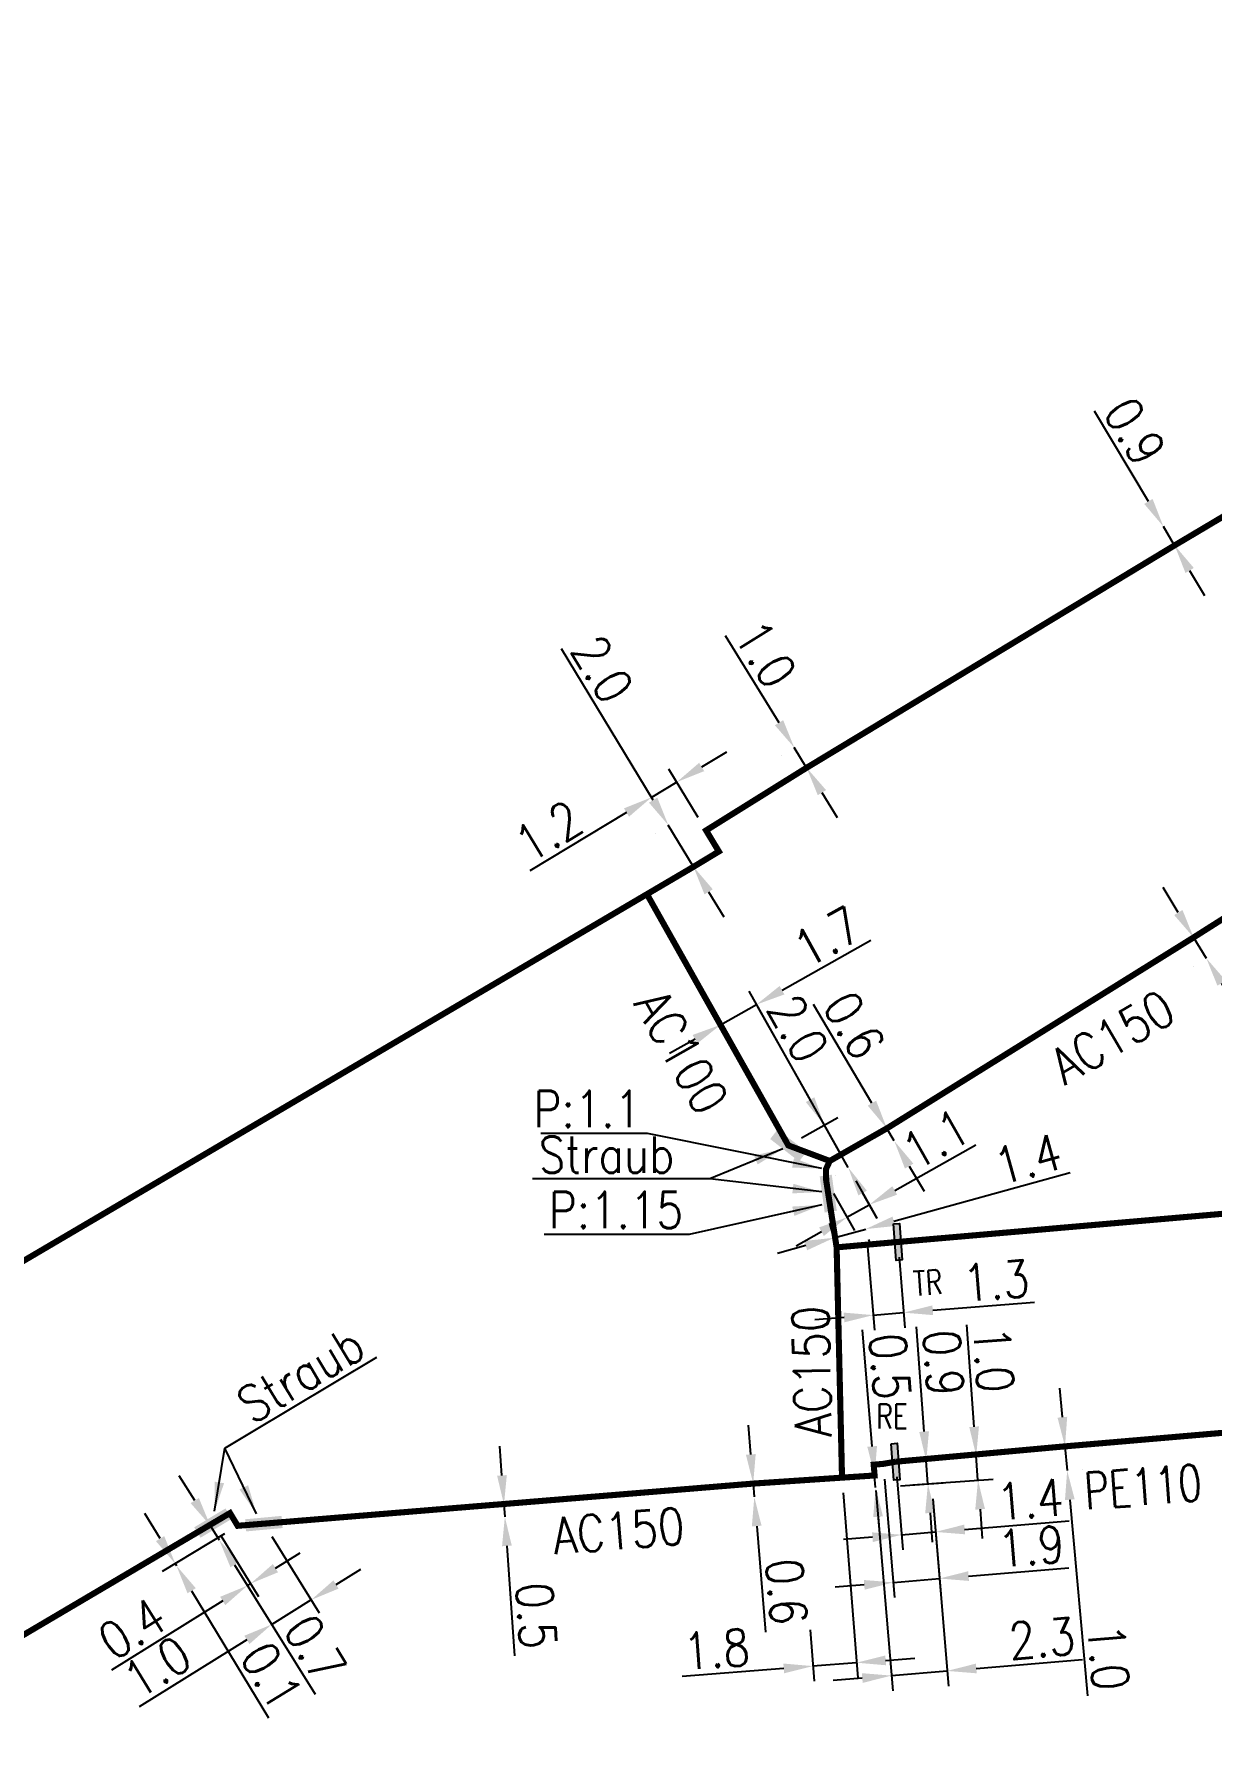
# Model space of a CAD drawing. Header units: millimetres. Extents: x 160996 to 162003, y 120996 to 122000.
# Drawn here: x 161918.2 to 161966.6, y 121682.8 to 121753.2 of the extents above; entities that cross this region are included whole.
import ezdxf
from ezdxf.enums import TextEntityAlignment as Align

# ---------------------------------------------------------------- set-up
doc = ezdxf.new("R2010")
doc.units = ezdxf.units.MM
doc.header["$PDMODE"] = 34
doc.linetypes.add('L_100_AP', pattern=[14, 10, -1.5, 1, -1.5])
doc.linetypes.add('L_100_PE', pattern=[14, 10, -1.5, 1, -1.5])
doc.layers.get('0').update_dxf_attribs({"linetype": 'CONTINUOUS'})
doc.layers.get('Defpoints').update_dxf_attribs({"linetype": 'CONTINUOUS'})
doc.layers.add('L_140', color=3, linetype='CONTINUOUS')
doc.layers.add('L_340', color=7, linetype='CONTINUOUS')
doc.styles.get("Standard").update_dxf_attribs({"font": 'romans.shx', "width": 0.85})
doc.dimstyles.get("Standard").update_dxf_attribs({"dimtxt": 1.5, "dimasz": 1.2, "dimexe": 0.625, "dimexo": 0.625, "dimgap": 0.25, "dimtad": 1, "dimdec": 1, "dimzin": 0, "dimdsep": 46, "dimtxsty": 'Standard', "dimcen": -0.5, "dimadec": 0, "dimazin": 0, "dimtfac": 1, "dimtdec": 1, "dimtmove": 0, "dimatfit": 3, "dimfxl": 0, "dimtolj": 1, "dimtzin": 0, "dimarcsym": 0})

# ---------------------------------------------------------------- blocks, each defined once
blk = doc.blocks.new('L_340_19')
at = {"linetype": 'Continuous'}
blk.add_hatch(color=0, dxfattribs=at).paths.add_polyline_path([(0.125, 0.75), (-0.125, 0.75), (-0.125, -0.75), (0.125, -0.75)])
at = {"color": 0, "linetype": 'Continuous'}
blk.add_lwpolyline([(-0.125, 0.75), (0.125, 0.75), (0.125, -0.75), (-0.125, -0.75)], close=True, dxfattribs=at)
at = {"color": 0, "linetype": 'Continuous', "width": 0.75}
for tag, height, flags, p in [('TR', 1, 8, (0, 1.981)), ('DEF_LEG', 1.2, 3, (0, -5)), ('DEF_COUP', 1.2, 3, (0, -7.5)), ('DEF_TYPE', 1.2, 3, (0, -10))]:
    blk.add_attdef(tag, text='', height=height, dxfattribs=dict(at, flags=flags)).set_placement(p, align=Align.MIDDLE)
blk = doc.blocks.new('L_340_02')
at = {"color": 0, "linetype": 'Continuous'}
blk.add_solid([(-0.75, 0.25), (0.75, 0.25), (-0.75, -0.25), (0.75, -0.25)], dxfattribs=at)
at = {"color": 0, "linetype": 'Continuous', "width": 0.75, "flags": 3}
for tag, p in [('DEF_LEG', (0, -4.75)), ('DEF_COUP', (0, -7.25)), ('DEF_TYPE', (0, -9.75))]:
    blk.add_attdef(tag, text='', height=1.2, dxfattribs=at).set_placement(p, align=Align.MIDDLE)
blk = doc.blocks.new('*D835')
at = {"layer": 'Defpoints', "color": 0, "linetype": 'Continuous', "transparency": 16777216}
for p in [(161927.663, 121692.083), (161927.986, 121687.945), (161927.986, 121687.945)]:
    blk.add_point(p, dxfattribs=at)
at = {"layer": 'L_340', "color": 0, "linetype": 'Continuous', "lineweight": -2, "transparency": 16777216}
for p, q in [((161927.993, 121691.552), (161929.938, 121688.422)), ((161930.627, 121689.587), (161931.647, 121690.22)), ((161929.608, 121688.953), (161927.986, 121687.945)), ((161926.967, 121687.312), (161922.539, 121684.56))]:
    blk.add_line(p, q, dxfattribs=at)
at = {"layer": 'L_340', "color": 0, "linetype": 'Continuous', "transparency": 16777216}
for points in [[(161930.522, 121689.756), (161930.733, 121689.417), (161929.608, 121688.953)], [(161926.861, 121687.482), (161927.073, 121687.142), (161927.986, 121687.945)]]:
    blk.add_solid(points, dxfattribs=at)
at = {"layer": 'L_340', "color": 0, "linetype": 'Continuous', "transparency": 16777216, "insert": (161923.281, 121686.198), "char_height": 1.5, "attachment_point": 5, "rotation": 31.86105}
blk.add_mtext('\\A1;1.0', dxfattribs=at)
blk = doc.blocks.new('*D836')
at = {"layer": 'Defpoints', "color": 0, "linetype": 'Continuous', "transparency": 16777216}
for p in [(161926.273, 121692.517), (161925.828, 121691.417), (161925.828, 121691.417)]:
    blk.add_point(p, dxfattribs=at)
at = {"layer": 'L_140', "color": 0, "linetype": 'Continuous', "lineweight": -2, "transparency": 16777216}
for p, q in [((161924.826, 121693.03), (161924.192, 121694.049)), ((161925.742, 121692.187), (161924.928, 121691.681)), ((161925.459, 121692.011), (161925.828, 121691.417)), ((161925.297, 121691.088), (161925.297, 121691.088)), ((161926.462, 121690.398), (161929.765, 121685.082))]:
    blk.add_line(p, q, dxfattribs=at)
at = {"layer": 'L_140', "color": 0, "linetype": 'Continuous', "transparency": 16777216}
for points in [[(161924.996, 121693.136), (161924.656, 121692.925), (161925.459, 121692.011)], [(161926.631, 121690.504), (161926.292, 121690.293), (161925.828, 121691.417)]]:
    blk.add_solid(points, dxfattribs=at)
at = {"layer": 'L_140', "color": 0, "linetype": 'Continuous', "transparency": 16777216, "insert": (161929.778, 121686.957), "char_height": 1.5, "attachment_point": 5, "rotation": 301.86105}
blk.add_mtext('\\A1;0.7', dxfattribs=at)
blk = doc.blocks.new('*D837')
at = {"layer": 'Defpoints', "color": 0, "linetype": 'Continuous', "transparency": 16777216}
for p in [(161935.457, 121692.721), (161937.561, 121692.368), (161937.561, 121692.368)]:
    blk.add_point(p, dxfattribs=at)
at = {"layer": 'L_140', "color": 0, "linetype": 'Continuous', "lineweight": -2, "transparency": 16777216}
for p, q in [((161937.442, 121694.064), (161937.358, 121695.261)), ((161936.08, 121692.765), (161938.15, 121692.911)), ((161937.526, 121692.867), (161937.561, 121692.368)), ((161937.646, 121691.171), (161937.964, 121686.655))]:
    blk.add_line(p, q, dxfattribs=at)
at = {"layer": 'L_140', "color": 0, "linetype": 'Continuous', "transparency": 16777216}
for points in [[(161937.642, 121694.078), (161937.243, 121694.05), (161937.526, 121692.867)], [(161937.845, 121691.185), (161937.446, 121691.157), (161937.561, 121692.368)]]:
    blk.add_solid(points, dxfattribs=at)
at = {"layer": 'L_140', "color": 0, "linetype": 'Continuous', "transparency": 16777216, "insert": (161938.85, 121688.307), "char_height": 1.5, "attachment_point": 5, "rotation": 274.02713}
blk.add_mtext('\\A1;0.5', dxfattribs=at)
blk = doc.blocks.new('*D838')
at = {"layer": 'Defpoints', "color": 0, "linetype": 'Continuous', "transparency": 16777216}
for p in [(161947.761, 121693.728), (161947.806, 121693.18), (161947.806, 121693.18)]:
    blk.add_point(p, dxfattribs=at)
at = {"layer": 'L_140', "color": 0, "linetype": 'Continuous', "lineweight": -2, "transparency": 16777216}
for p, q in [((161947.663, 121694.924), (161947.565, 121696.12)), ((161947.761, 121693.728), (161947.806, 121693.18)), ((161947.905, 121691.984), (161948.262, 121687.627))]:
    blk.add_line(p, q, dxfattribs=at)
at = {"layer": 'L_140', "color": 0, "linetype": 'Continuous', "transparency": 16777216}
for points in [[(161947.863, 121694.94), (161947.464, 121694.908), (161947.761, 121693.728)], [(161948.104, 121692), (161947.705, 121691.967), (161947.806, 121693.18)]]:
    blk.add_solid(points, dxfattribs=at)
at = {"layer": 'L_140', "color": 0, "linetype": 'Continuous', "transparency": 16777216, "insert": (161949.129, 121689.289), "char_height": 1.5, "attachment_point": 5, "rotation": 274.6951}
blk.add_mtext('\\A1;0.6', dxfattribs=at)
blk = doc.blocks.new('*D850')
at = {"layer": 'Defpoints', "color": 0, "linetype": 'Continuous', "transparency": 16777216}
for p in [(161944.274, 121720.758), (161944.274, 121720.758), (161945.309, 121719.047)]:
    blk.add_point(p, dxfattribs=at)
at = {"layer": 'L_140', "color": 0, "linetype": 'Continuous', "lineweight": -2, "transparency": 16777216}
for p, q in [((161943.652, 121721.785), (161939.893, 121727.997)), ((161943.739, 121720.434), (161943.739, 121720.434)), ((161945.309, 121719.047), (161944.274, 121720.758)), ((161944.774, 121718.723), (161944.774, 121718.723)), ((161945.93, 121718.02), (161946.551, 121716.993))]:
    blk.add_line(p, q, dxfattribs=at)
at = {"layer": 'L_140', "color": 0, "linetype": 'Continuous', "transparency": 16777216}
for points in [[(161943.823, 121721.888), (161943.481, 121721.681), (161944.274, 121720.758)], [(161946.101, 121718.124), (161945.759, 121717.917), (161945.309, 121719.047)]]:
    blk.add_solid(points, dxfattribs=at)
at = {"layer": 'L_140', "color": 0, "linetype": 'Continuous', "transparency": 16777216, "insert": (161941.569, 121727.159), "char_height": 1.5, "attachment_point": 5, "rotation": 301.17823}
blk.add_mtext('\\A1;2.0', dxfattribs=at)
blk = doc.blocks.new('*D851')
at = {"layer": 'Defpoints', "color": 0, "linetype": 'Continuous', "transparency": 16777216}
for p in [(161943.584, 121721.898), (161943.584, 121721.898), (161945.821, 121720.538)]:
    blk.add_point(p, dxfattribs=at)
at = {"layer": 'L_140', "color": 0, "linetype": 'Continuous', "lineweight": -2, "transparency": 16777216}
for p, q in [((161945.645, 121723.145), (161946.672, 121723.766)), ((161945.497, 121721.072), (161944.295, 121723.059)), ((161944.619, 121722.524), (161943.584, 121721.898)), ((161942.557, 121721.276), (161938.593, 121718.878))]:
    blk.add_line(p, q, dxfattribs=at)
at = {"layer": 'L_140', "color": 0, "linetype": 'Continuous', "transparency": 16777216}
for points in [[(161945.542, 121723.316), (161945.749, 121722.974), (161944.619, 121722.524)], [(161942.454, 121721.448), (161942.661, 121721.105), (161943.584, 121721.898)]]:
    blk.add_solid(points, dxfattribs=at)
at = {"layer": 'L_140', "color": 0, "linetype": 'Continuous', "transparency": 16777216, "insert": (161939.354, 121720.507), "char_height": 1.5, "attachment_point": 5, "rotation": 31.17851}
blk.add_mtext('\\A1;1.2', dxfattribs=at)
blk = doc.blocks.new('*D852')
at = {"layer": 'Defpoints', "color": 0, "linetype": 'Continuous', "transparency": 16777216}
for p in [(161949.449, 121723.939), (161949.449, 121723.939), (161949.956, 121723.114)]:
    blk.add_point(p, dxfattribs=at)
at = {"layer": 'L_140', "color": 0, "linetype": 'Continuous', "lineweight": -2, "transparency": 16777216}
for p, q in [((161948.821, 121724.962), (161946.629, 121728.532)), ((161949.956, 121723.114), (161949.449, 121723.939)), ((161948.917, 121723.612), (161948.917, 121723.612)), ((161949.423, 121722.787), (161949.423, 121722.787)), ((161950.584, 121722.092), (161951.212, 121721.069))]:
    blk.add_line(p, q, dxfattribs=at)
at = {"layer": 'L_140', "color": 0, "linetype": 'Continuous', "transparency": 16777216}
for points in [[(161948.992, 121725.067), (161948.651, 121724.857), (161949.449, 121723.939)], [(161950.754, 121722.196), (161950.413, 121721.987), (161949.956, 121723.114)]]:
    blk.add_solid(points, dxfattribs=at)
at = {"layer": 'L_140', "color": 0, "linetype": 'Continuous', "transparency": 16777216, "insert": (161948.263, 121727.781), "char_height": 1.5, "attachment_point": 5, "rotation": 301.55325}
blk.add_mtext('\\A1;1.0', dxfattribs=at)
blk = doc.blocks.new('*D853')
at = {"layer": 'Defpoints', "color": 0, "linetype": 'Continuous', "transparency": 16777216}
for p in [(161964.608, 121733.015), (161964.608, 121733.015), (161965.07, 121732.243)]:
    blk.add_point(p, dxfattribs=at)
at = {"layer": 'L_140', "color": 0, "linetype": 'Continuous', "lineweight": -2, "transparency": 16777216}
for p, q in [((161963.992, 121734.045), (161961.78, 121737.745)), ((161965.07, 121732.243), (161964.608, 121733.015)), ((161965.685, 121731.213), (161966.301, 121730.183))]:
    blk.add_line(p, q, dxfattribs=at)
at = {"layer": 'L_140', "color": 0, "linetype": 'Continuous', "transparency": 16777216}
for points in [[(161964.164, 121734.148), (161963.82, 121733.943), (161964.608, 121733.015)], [(161965.857, 121731.315), (161965.514, 121731.11), (161965.07, 121732.243)]]:
    blk.add_solid(points, dxfattribs=at)
at = {"layer": 'L_140', "color": 0, "linetype": 'Continuous', "transparency": 16777216, "insert": (161963.436, 121736.923), "char_height": 1.5, "attachment_point": 5, "rotation": 300.87272}
blk.add_mtext('\\A1;0.9', dxfattribs=at)
blk = doc.blocks.new('*D856')
at = {"layer": 'Defpoints', "color": 0, "linetype": 'Continuous', "transparency": 16777216}
for p in [(161965.847, 121716.147), (161966.37, 121715.294), (161966.37, 121715.294)]:
    blk.add_point(p, dxfattribs=at)
at = {"layer": 'L_140', "color": 0, "linetype": 'Continuous', "lineweight": -2, "transparency": 16777216}
for p, q in [((161965.22, 121717.17), (161964.593, 121718.193)), ((161965.847, 121716.147), (161966.37, 121715.294)), ((161965.314, 121715.821), (161965.314, 121715.821)), ((161965.837, 121714.968), (161965.837, 121714.968)), ((161966.997, 121714.271), (161969.186, 121710.699))]:
    blk.add_line(p, q, dxfattribs=at)
at = {"layer": 'L_140', "color": 0, "linetype": 'Continuous', "transparency": 16777216}
for points in [[(161965.391, 121717.275), (161965.05, 121717.066), (161965.847, 121716.147)], [(161967.167, 121714.376), (161966.826, 121714.167), (161966.37, 121715.294)]]:
    blk.add_solid(points, dxfattribs=at)
at = {"layer": 'L_140', "color": 0, "linetype": 'Continuous', "transparency": 16777216, "insert": (161969.257, 121712.496), "char_height": 1.5, "attachment_point": 5, "rotation": 301.49971}
blk.add_mtext('\\A1;1.0', dxfattribs=at)
blk = doc.blocks.new('*D860')
at = {"layer": 'Defpoints', "color": 0, "linetype": 'Continuous', "transparency": 16777216}
for p in [(161926.589, 121691.995), (161924.076, 121690.357), (161924.076, 121690.357)]:
    blk.add_point(p, dxfattribs=at)
at = {"layer": 'L_140', "color": 0, "linetype": 'Continuous', "lineweight": -2, "transparency": 16777216}
for p, q in [((161923.403, 121691.469), (161922.781, 121692.495)), ((161926.054, 121691.671), (161923.49, 121690.118)), ((161924.024, 121690.442), (161924.076, 121690.357)), ((161924.698, 121689.33), (161927.854, 121684.118))]:
    blk.add_line(p, q, dxfattribs=at)
at = {"layer": 'L_140', "color": 0, "linetype": 'Continuous', "transparency": 16777216}
for points in [[(161923.574, 121691.572), (161923.232, 121691.365), (161924.024, 121690.442)], [(161924.869, 121689.434), (161924.527, 121689.226), (161924.076, 121690.357)]]:
    blk.add_solid(points, dxfattribs=at)
at = {"layer": 'L_140', "color": 0, "linetype": 'Continuous', "transparency": 16777216, "insert": (161927.982, 121685.837), "char_height": 1.5, "attachment_point": 5, "rotation": 301.19584}
blk.add_mtext('\\A1;0.1', dxfattribs=at)
blk = doc.blocks.new('*D861')
at = {"layer": 'Defpoints', "color": 0, "linetype": 'Continuous', "transparency": 16777216}
for p in [(161952.409, 121704.069), (161953.703, 121703.647), (161952.687, 121700.645)]:
    blk.add_point(p, dxfattribs=at)
at = {"layer": 'L_340', "color": 0, "linetype": 'Continuous', "lineweight": -2, "transparency": 16777216}
for p, q in [((161952.46, 121703.446), (161952.737, 121700.022)), ((161953.754, 121703.024), (161953.988, 121700.123)), ((161955.134, 121700.843), (161959.31, 121701.181)), ((161951.49, 121700.548), (161950.294, 121700.451)), ((161952.687, 121700.645), (161953.938, 121700.746))]:
    blk.add_line(p, q, dxfattribs=at)
at = {"layer": 'L_340', "color": 0, "linetype": 'Continuous', "transparency": 16777216}
for points in [[(161951.474, 121700.747), (161951.507, 121700.349), (161952.687, 121700.645)], [(161955.118, 121701.042), (161955.15, 121700.644), (161953.938, 121700.746)]]:
    blk.add_solid(points, dxfattribs=at)
at = {"layer": 'L_340', "color": 0, "linetype": 'Continuous', "transparency": 16777216, "insert": (161957.739, 121702.057), "char_height": 1.5, "attachment_point": 5, "rotation": 4.62937}
blk.add_mtext('\\A1;1.3', dxfattribs=at)
blk = doc.blocks.new('*D862')
at = {"layer": 'Defpoints', "color": 0, "linetype": 'Continuous', "transparency": 16777216}
for p in [(161952.331, 121704.352), (161952.38, 121704.176), (161951.187, 121703.425)]:
    blk.add_point(p, dxfattribs=at)
at = {"layer": 'L_140', "color": 0, "linetype": 'Continuous', "lineweight": -2, "transparency": 16777216}
for p, q in [((161953.537, 121704.495), (161960.782, 121706.494)), ((161951.02, 121704.027), (161950.912, 121704.419)), ((161951.078, 121703.817), (161952.38, 121704.176)), ((161949.922, 121703.498), (161948.765, 121703.178)), ((161952.497, 121703.75), (161952.546, 121703.573))]:
    blk.add_line(p, q, dxfattribs=at)
at = {"layer": 'L_140', "color": 0, "linetype": 'Continuous', "transparency": 16777216}
for points in [[(161953.483, 121704.688), (161953.59, 121704.302), (161952.38, 121704.176)], [(161949.868, 121703.69), (161949.975, 121703.305), (161951.078, 121703.817)]]:
    blk.add_solid(points, dxfattribs=at)
at = {"layer": 'L_140', "color": 0, "linetype": 'Continuous', "transparency": 16777216, "insert": (161959.046, 121707.053), "char_height": 1.5, "attachment_point": 5, "rotation": 15.4247}
blk.add_mtext('\\A1;1.4', dxfattribs=at)
blk = doc.blocks.new('*D863')
at = {"layer": 'Defpoints', "color": 0, "linetype": 'Continuous', "transparency": 16777216}
for p in [(161925.576, 121692.107), (161926.993, 121689.543), (161926.993, 121689.543)]:
    blk.add_point(p, dxfattribs=at)
at = {"layer": 'L_340', "color": 0, "linetype": 'Continuous', "lineweight": -2, "transparency": 16777216}
for p, q in [((161925.906, 121691.576), (161927.45, 121689.091)), ((161928.139, 121690.256), (161929.159, 121690.889)), ((161927.12, 121689.622), (161926.993, 121689.543)), ((161925.974, 121688.91), (161921.413, 121686.075))]:
    blk.add_line(p, q, dxfattribs=at)
at = {"layer": 'L_340', "color": 0, "linetype": 'Continuous', "transparency": 16777216}
for points in [[(161928.034, 121690.425), (161928.245, 121690.086), (161927.12, 121689.622)], [(161925.868, 121689.08), (161926.079, 121688.74), (161926.993, 121689.543)]]:
    blk.add_solid(points, dxfattribs=at)
at = {"layer": 'L_340', "color": 0, "linetype": 'Continuous', "transparency": 16777216, "insert": (161922.258, 121687.777), "char_height": 1.5, "attachment_point": 5, "rotation": 31.86105}
blk.add_mtext('\\A1;0.4', dxfattribs=at)
blk = doc.blocks.new('*D646')
at = {"layer": 'Defpoints', "color": 0, "linetype": 'Continuous', "transparency": 16777216}
for p in [(161951.409, 121693.972), (161950.046, 121688.351), (161950.212, 121686.235)]:
    blk.add_point(p, dxfattribs=at)
at = {"layer": 'L_140', "color": 0, "linetype": 'Continuous', "lineweight": -2, "transparency": 16777216}
for p, q in [((161951.458, 121693.349), (161952.054, 121685.753)), ((161950.094, 121687.728), (161950.26, 121685.612)), ((161952.005, 121686.376), (161950.212, 121686.235)), ((161953.201, 121686.47), (161954.398, 121686.564)), ((161949.015, 121686.141), (161944.839, 121685.814))]:
    blk.add_line(p, q, dxfattribs=at)
at = {"layer": 'L_140', "color": 0, "linetype": 'Continuous', "transparency": 16777216}
for points in [[(161949, 121686.341), (161949.031, 121685.942), (161950.212, 121686.235)], [(161953.186, 121686.669), (161953.217, 121686.27), (161952.005, 121686.376)]]:
    blk.add_solid(points, dxfattribs=at)
at = {"layer": 'L_140', "color": 0, "linetype": 'Continuous', "transparency": 16777216, "insert": (161946.251, 121686.928), "char_height": 1.5, "attachment_point": 5, "rotation": 4.48557}
blk.add_mtext('\\A1;1.8', dxfattribs=at)
blk = doc.blocks.new('*D647')
at = {"layer": 'Defpoints', "color": 0, "linetype": 'Continuous', "transparency": 16777216}
for p in [(161949.204, 121707.61), (161951.666, 121706.701), (161951.666, 121706.701)]:
    blk.add_point(p, dxfattribs=at)
at = {"layer": 'L_340', "color": 0, "linetype": 'Continuous', "lineweight": -2, "transparency": 16777216}
for p, q in [((161950.096, 121709.489), (161947.951, 121713.298)), ((161949.748, 121707.916), (161951.23, 121708.75)), ((161951.666, 121706.701), (161950.685, 121708.444)), ((161951.122, 121706.394), (161951.122, 121706.394)), ((161952.255, 121705.655), (161952.844, 121704.61))]:
    blk.add_line(p, q, dxfattribs=at)
at = {"layer": 'L_340', "color": 0, "linetype": 'Continuous', "transparency": 16777216}
for points in [[(161950.271, 121709.587), (161949.922, 121709.391), (161950.685, 121708.444)], [(161952.429, 121705.753), (161952.081, 121705.557), (161951.666, 121706.701)]]:
    blk.add_solid(points, dxfattribs=at)
at = {"layer": 'L_340', "color": 0, "linetype": 'Continuous', "transparency": 16777216, "insert": (161949.601, 121712.407), "char_height": 1.5, "attachment_point": 5, "rotation": 299.38201}
blk.add_mtext('\\A1;2.0', dxfattribs=at)
blk = doc.blocks.new('*D648')
at = {"layer": 'Defpoints', "color": 0, "linetype": 'Continuous', "transparency": 16777216}
for p in [(161950.758, 121706.175), (161951.666, 121706.701), (161952.527, 121705.173)]:
    blk.add_point(p, dxfattribs=at)
at = {"layer": 'L_140', "color": 0, "linetype": 'Continuous', "lineweight": -2, "transparency": 16777216}
for p, q in [((161953.572, 121705.761), (161956.905, 121707.638)), ((161951.973, 121706.156), (161952.833, 121704.628)), ((161951.064, 121705.63), (161951.918, 121704.113)), ((161951.612, 121704.658), (161952.527, 121705.173)), ((161950.566, 121704.069), (161949.521, 121703.48))]:
    blk.add_line(p, q, dxfattribs=at)
at = {"layer": 'L_140', "color": 0, "linetype": 'Continuous', "transparency": 16777216}
for points in [[(161953.474, 121705.936), (161953.671, 121705.587), (161952.527, 121705.173)], [(161950.468, 121704.243), (161950.664, 121703.894), (161951.612, 121704.658)]]:
    blk.add_solid(points, dxfattribs=at)
at = {"layer": 'L_140', "color": 0, "linetype": 'Continuous', "transparency": 16777216, "insert": (161955.271, 121707.866), "char_height": 1.5, "attachment_point": 5, "rotation": 29.38201}
blk.add_mtext('\\A1;1.1', dxfattribs=at)
blk = doc.blocks.new('*D649')
at = {"layer": 'Defpoints', "color": 0, "linetype": 'Continuous', "transparency": 16777216}
for p in [(161953.25, 121708.31), (161953.555, 121707.794), (161953.555, 121707.794)]:
    blk.add_point(p, dxfattribs=at)
at = {"layer": 'L_140', "color": 0, "linetype": 'Continuous', "lineweight": -2, "transparency": 16777216}
for p, q in [((161952.638, 121709.343), (161950.24, 121713.394)), ((161953.555, 121707.794), (161953.25, 121708.31)), ((161954.167, 121706.761), (161954.778, 121705.729))]:
    blk.add_line(p, q, dxfattribs=at)
at = {"layer": 'L_140', "color": 0, "linetype": 'Continuous', "transparency": 16777216}
for points in [[(161952.81, 121709.445), (161952.466, 121709.241), (161953.25, 121708.31)], [(161954.339, 121706.863), (161953.994, 121706.659), (161953.555, 121707.794)]]:
    blk.add_solid(points, dxfattribs=at)
at = {"layer": 'L_140', "color": 0, "linetype": 'Continuous', "transparency": 16777216, "insert": (161951.908, 121712.539), "char_height": 1.5, "attachment_point": 5, "rotation": 300.62251}
blk.add_mtext('\\A1;0.6', dxfattribs=at)
blk = doc.blocks.new('*D650')
at = {"layer": 'Defpoints', "color": 0, "linetype": 'Continuous', "transparency": 16777216}
for p in [(161947.898, 121713.393), (161949.204, 121707.61), (161951.666, 121706.701)]:
    blk.add_point(p, dxfattribs=at)
at = {"layer": 'L_340', "color": 0, "linetype": 'Continuous', "lineweight": -2, "transparency": 16777216}
for p, q in [((161948.944, 121713.982), (161952.594, 121716.037)), ((161951.36, 121707.246), (161947.591, 121713.938)), ((161948.897, 121708.154), (161946.11, 121713.104)), ((161946.417, 121712.559), (161947.898, 121713.393)), ((161945.371, 121711.97), (161944.325, 121711.382))]:
    blk.add_line(p, q, dxfattribs=at)
at = {"layer": 'L_340', "color": 0, "linetype": 'Continuous', "transparency": 16777216}
for points in [[(161948.846, 121714.156), (161949.042, 121713.808), (161947.898, 121713.393)], [(161945.273, 121712.145), (161945.469, 121711.796), (161946.417, 121712.559)]]:
    blk.add_solid(points, dxfattribs=at)
at = {"layer": 'L_340', "color": 0, "linetype": 'Continuous', "transparency": 16777216, "insert": (161950.801, 121716.175), "char_height": 1.5, "attachment_point": 5, "rotation": 29.38201}
blk.add_mtext('\\A1;1.7', dxfattribs=at)
blk = doc.blocks.new('*D1802')
at = {"layer": 'Defpoints', "color": 0, "linetype": 'Continuous', "transparency": 16777216}
for p in [(161953.603, 121694.625), (161955.083, 121693.73), (161955.249, 121691.744)]:
    blk.add_point(p, dxfattribs=at)
at = {"layer": 'L_340', "color": 0, "linetype": 'Continuous', "lineweight": -2, "transparency": 16777216}
for p, q in [((161953.655, 121694.002), (161953.907, 121691.005)), ((161955.135, 121693.107), (161955.302, 121691.122)), ((161956.445, 121691.845), (161960.737, 121692.205)), ((161952.659, 121691.527), (161951.463, 121691.427)), ((161953.854, 121691.627), (161955.249, 121691.744))]:
    blk.add_line(p, q, dxfattribs=at)
at = {"layer": 'L_340', "color": 0, "linetype": 'Continuous', "transparency": 16777216}
for points in [[(161956.429, 121692.044), (161956.462, 121691.646), (161955.249, 121691.744)], [(161952.642, 121691.726), (161952.675, 121691.328), (161953.854, 121691.627)]]:
    blk.add_solid(points, dxfattribs=at)
at = {"layer": 'L_340', "color": 0, "linetype": 'Continuous', "transparency": 16777216, "insert": (161959.134, 121693.074), "char_height": 1.5, "attachment_point": 5, "rotation": 4.79898}
blk.add_mtext('\\A1;1.4', dxfattribs=at)
blk = doc.blocks.new('*D1803')
at = {"layer": 'Defpoints', "color": 0, "linetype": 'Continuous', "transparency": 16777216}
for p in [(161953.108, 121694.539), (161955.083, 121693.73), (161955.41, 121689.831)]:
    blk.add_point(p, dxfattribs=at)
at = {"layer": 'L_140', "color": 0, "linetype": 'Continuous', "lineweight": -2, "transparency": 16777216}
for p, q in [((161953.16, 121693.916), (161953.569, 121689.049)), ((161955.135, 121693.107), (161955.462, 121689.208)), ((161956.606, 121689.931), (161960.72, 121690.276)), ((161952.321, 121689.571), (161951.125, 121689.471)), ((161953.517, 121689.672), (161955.41, 121689.831))]:
    blk.add_line(p, q, dxfattribs=at)
at = {"layer": 'L_140', "color": 0, "linetype": 'Continuous', "transparency": 16777216}
for points in [[(161956.589, 121690.13), (161956.623, 121689.732), (161955.41, 121689.831)], [(161952.304, 121689.771), (161952.338, 121689.372), (161953.517, 121689.672)]]:
    blk.add_solid(points, dxfattribs=at)
at = {"layer": 'L_140', "color": 0, "linetype": 'Continuous', "transparency": 16777216, "insert": (161959.177, 121691.15), "char_height": 1.5, "attachment_point": 5, "rotation": 4.79898}
blk.add_mtext('\\A1;1.9', dxfattribs=at)
blk = doc.blocks.new('*D1804')
at = {"layer": 'Defpoints', "color": 0, "linetype": 'Continuous', "transparency": 16777216}
for p in [(161952.747, 121694.061), (161955.083, 121693.73), (161955.729, 121686.038)]:
    blk.add_point(p, dxfattribs=at)
at = {"layer": 'L_140', "color": 0, "linetype": 'Continuous', "lineweight": -2, "transparency": 16777216}
for p, q in [((161952.799, 121693.439), (161953.489, 121685.223)), ((161955.135, 121693.107), (161955.781, 121685.415)), ((161956.924, 121686.139), (161961.28, 121686.504)), ((161952.241, 121685.745), (161951.045, 121685.645)), ((161953.437, 121685.846), (161955.729, 121686.038))]:
    blk.add_line(p, q, dxfattribs=at)
at = {"layer": 'L_140', "color": 0, "linetype": 'Continuous', "transparency": 16777216}
for points in [[(161956.908, 121686.338), (161956.941, 121685.939), (161955.729, 121686.038)], [(161952.224, 121685.945), (161952.258, 121685.546), (161953.437, 121685.846)]]:
    blk.add_solid(points, dxfattribs=at)
at = {"layer": 'L_140', "color": 0, "linetype": 'Continuous', "transparency": 16777216, "insert": (161959.617, 121687.368), "char_height": 1.5, "attachment_point": 5, "rotation": 4.79898}
blk.add_mtext('\\A1;2.3', dxfattribs=at)
blk = doc.blocks.new('*D1805')
at = {"layer": 'Defpoints', "color": 0, "linetype": 'Continuous', "transparency": 16777216}
for p in [(161953.603, 121694.625), (161953.686, 121693.628), (161956.993, 121693.869)]:
    blk.add_point(p, dxfattribs=at)
at = {"layer": 'L_340', "color": 0, "linetype": 'Continuous', "lineweight": -2, "transparency": 16777216}
for p, q in [((161956.833, 121696.063), (161956.529, 121700.241)), ((161954.226, 121694.67), (161957.543, 121694.911)), ((161956.993, 121693.869), (161956.92, 121694.866)), ((161954.31, 121693.674), (161957.616, 121693.914)), ((161957.08, 121692.672), (161957.167, 121691.475))]:
    blk.add_line(p, q, dxfattribs=at)
at = {"layer": 'L_340', "color": 0, "linetype": 'Continuous', "transparency": 16777216}
for points in [[(161957.033, 121696.077), (161956.634, 121696.048), (161956.92, 121694.866)], [(161957.279, 121692.686), (161956.88, 121692.657), (161956.993, 121693.869)]]:
    blk.add_solid(points, dxfattribs=at)
at = {"layer": 'L_340', "color": 0, "linetype": 'Continuous', "transparency": 16777216, "insert": (161957.635, 121698.823), "char_height": 1.5, "attachment_point": 5, "rotation": 274.15667}
blk.add_mtext('\\A1;1.0', dxfattribs=at)
blk = doc.blocks.new('*D1806')
at = {"layer": 'Defpoints', "color": 0, "linetype": 'Continuous', "transparency": 16777216}
for p in [(161953.108, 121694.539), (161953.188, 121693.592), (161954.937, 121693.719)]:
    blk.add_point(p, dxfattribs=at)
at = {"layer": 'L_140', "color": 0, "linetype": 'Continuous', "lineweight": -2, "transparency": 16777216}
for p, q in [((161954.781, 121695.864), (161954.468, 121700.163)), ((161953.732, 121694.584), (161955.491, 121694.712)), ((161954.937, 121693.719), (161954.868, 121694.667)), ((161953.811, 121693.638), (161955.56, 121693.765)), ((161955.024, 121692.522), (161955.111, 121691.326))]:
    blk.add_line(p, q, dxfattribs=at)
at = {"layer": 'L_140', "color": 0, "linetype": 'Continuous', "transparency": 16777216}
for points in [[(161954.98, 121695.878), (161954.581, 121695.849), (161954.868, 121694.667)], [(161955.223, 121692.537), (161954.824, 121692.508), (161954.937, 121693.719)]]:
    blk.add_solid(points, dxfattribs=at)
at = {"layer": 'L_140', "color": 0, "linetype": 'Continuous', "transparency": 16777216, "insert": (161955.578, 121698.684), "char_height": 1.5, "attachment_point": 5, "rotation": 274.15667}
blk.add_mtext('\\A1;0.9', dxfattribs=at)
blk = doc.blocks.new('*D1807')
at = {"layer": 'Defpoints', "color": 0, "linetype": 'Continuous', "transparency": 16777216}
for p in [(161952.747, 121694.061), (161952.789, 121693.563), (161952.789, 121693.563)]:
    blk.add_point(p, dxfattribs=at)
at = {"layer": 'L_140', "color": 0, "linetype": 'Continuous', "lineweight": -2, "transparency": 16777216}
for p, q in [((161952.646, 121695.257), (161952.245, 121700.037)), ((161952.789, 121693.563), (161952.747, 121694.061)), ((161952.889, 121692.367), (161952.989, 121691.172))]:
    blk.add_line(p, q, dxfattribs=at)
at = {"layer": 'L_140', "color": 0, "linetype": 'Continuous', "transparency": 16777216}
for points in [[(161952.846, 121695.274), (161952.447, 121695.241), (161952.747, 121694.061)], [(161953.088, 121692.384), (161952.69, 121692.351), (161952.789, 121693.563)]]:
    blk.add_solid(points, dxfattribs=at)
at = {"layer": 'L_140', "color": 0, "linetype": 'Continuous', "transparency": 16777216, "insert": (161953.374, 121698.54), "char_height": 1.5, "attachment_point": 5, "rotation": 274.79898}
blk.add_mtext('\\A1;0.5', dxfattribs=at)
blk = doc.blocks.new('*D1808')
at = {"layer": 'Defpoints', "color": 0, "linetype": 'Continuous', "transparency": 16777216}
for p in [(161960.56, 121695.256), (161960.65, 121694.26), (161960.656, 121694.261)]:
    blk.add_point(p, dxfattribs=at)
at = {"layer": 'L_140', "color": 0, "linetype": 'Continuous', "lineweight": -2, "transparency": 16777216}
for p, q in [((161960.458, 121696.452), (161960.35, 121697.647)), ((161960.566, 121695.257), (161960.656, 121694.261)), ((161961.182, 121695.312), (161961.188, 121695.313)), ((161961.272, 121694.316), (161961.278, 121694.317)), ((161960.763, 121693.066), (161961.488, 121685.022))]:
    blk.add_line(p, q, dxfattribs=at)
at = {"layer": 'L_140', "color": 0, "linetype": 'Continuous', "transparency": 16777216}
for points in [[(161960.657, 121696.47), (161960.259, 121696.434), (161960.566, 121695.257)], [(161960.963, 121693.084), (161960.564, 121693.048), (161960.656, 121694.261)]]:
    blk.add_solid(points, dxfattribs=at)
at = {"layer": 'L_140', "color": 0, "linetype": 'Continuous', "transparency": 16777216, "insert": (161962.35, 121686.6), "char_height": 1.5, "attachment_point": 5, "rotation": 275.14955}
blk.add_mtext('\\A1;1.0', dxfattribs=at)
blk = doc.blocks.new('L_340_20')
at = {"linetype": 'Continuous'}
blk.add_hatch(color=0, dxfattribs=at).paths.add_polyline_path([(0.125, 0.75), (-0.125, 0.75), (-0.125, -0.75), (0.125, -0.75)])
at = {"color": 0, "linetype": 'Continuous'}
blk.add_lwpolyline([(-0.125, 0.75), (0.125, 0.75), (0.125, -0.75), (-0.125, -0.75)], close=True, dxfattribs=at)
at = {"color": 0, "linetype": 'Continuous', "width": 0.75}
for tag, height, flags, p in [('RE', 1, 8, (0, 1.867)), ('DEF_LEG', 1.2, 3, (0, -5)), ('DEF_COUP', 1.2, 3, (0, -7.5)), ('DEF_TYPE', 1.2, 3, (0, -10))]:
    blk.add_attdef(tag, text='', height=height, dxfattribs=dict(at, flags=flags)).set_placement(p, align=Align.MIDDLE)

msp = doc.modelspace()

# ---------------------------------------------------------------- linework, layer by layer
at = {"layer": 'L_140', "linetype": 'L_100_AP', "const_width": 0.25, "flags": 128}
for points in [[(162000, 121753.097), (161992.167, 121748.348), (161983.172, 121742.992), (161965.07, 121732.243), (161949.956, 121723.114), (161945.826, 121720.541), (161946.35, 121719.676), (161945.309, 121719.047), (161910.582, 121698.63), (161899.6, 121692.711), (161879.501, 121680.959), (161858.385, 121668.267), (161848.151, 121661.97), (161837.788, 121656.81), (161834.586, 121654.993), (161825.942, 121652.037), (161817.341, 121649.896), (161811.055, 121648.171), (161806.046, 121647.748)], [(162000, 121736.97), (161994.312, 121733.606), (161980.819, 121725.433), (161974.111, 121721.392), (161965.847, 121716.147), (161953.25, 121708.31), (161950.905, 121706.972), (161949.204, 121707.61), (161943.397, 121717.923)], [(161950.905, 121706.972), (161950.905, 121706.972), (161950.749, 121706.633), (161950.758, 121706.175), (161950.842, 121705.631), (161951.187, 121703.425), (161951.187, 121703.425), (161951.409, 121693.972)], [(161951.187, 121703.425), (161953.703, 121703.647)]]:
    msp.add_lwpolyline(points, dxfattribs=at)
at = {"layer": 'L_140', "linetype": 'L_100_PE', "const_width": 0.25, "flags": 128}
msp.add_lwpolyline([(162000, 121707.554), (161966.901, 121704.791), (161966.901, 121704.791), (161953.703, 121703.647)], dxfattribs=at)
at = {"layer": 'L_140', "linetype": 'L_100_PE', "ltscale": 0.5, "flags": 128}
msp.add_lwpolyline([(161974.836, 121696.25, 0.25, 0.25, 0), (161974.418, 121696.428, 0.25, 0.25, 0), (161971.013, 121696.152, 0.25, 0.25, 0), (161960.56, 121695.256, 0.25, 0.25, 0), (161953.603, 121694.625, 0, 0, 0)], format="xyseb", dxfattribs=at)
at = {"layer": 'L_140', "linetype": 'L_100_AP', "flags": 128}
msp.add_lwpolyline([(161815.804, 121630.892, 0.25, 0.25, 0), (161816.089, 121631.24, 0.25, 0.25, 0), (161815.673, 121631.575, 0.25, 0.25, 0), (161817.2, 121633.491, 0.25, 0.25, 0), (161820.336, 121637.267, 0.25, 0.25, 0), (161824.638, 121639.144, 0.25, 0.25, 0), (161830.176, 121641.47, 0.25, 0.25, 0), (161842.355, 121646.435, 0.25, 0.25, 0), (161850.639, 121650.11, 0.25, 0.25, 0), (161866.534, 121657.889, 0.25, 0.25, 0), (161875.63, 121662.779, 0.25, 0.25, 0), (161879.872, 121665.382, 0.25, 0.25, 0), (161884.654, 121667.83, 0.25, 0.25, 0), (161894.654, 121673.915, 0.25, 0.25, 0), (161899.652, 121676.853, 0.25, 0.25, 0), (161909.423, 121682.579, 0.25, 0.25, 0), (161926.273, 121692.517, 0.25, 0.25, 0), (161926.589, 121691.995, 0.25, 0.25, 0), (161935.457, 121692.721, 0.25, 0.25, 0), (161947.761, 121693.728, 0.25, 0.25, 0), (161947.761, 121693.728, 0.25, 0.25, 0), (161951.409, 121693.972, 0.25, 0.25, 0), (161952.747, 121694.061, 0.25, 0.25, 0), (161952.71, 121694.504, 0.25, 0.25, 0), (161953.108, 121694.539, 0.25, 0.25, 0), (161953.603, 121694.625, 0, 0, 0)], format="xyseb", dxfattribs=at)

# ---------------------------------------------------------------- block references
at = {"layer": 'L_340', "linetype": 'Continuous'}
for p, rotation in [((161949.204, 121707.61), 142.1724376364349), ((161950.842, 121705.631), 97.85551157639217)]:
    msp.add_blockref('L_340_02', p, dxfattribs=dict(at, rotation=rotation))
ref = msp.add_blockref('L_340_19', (161953.703, 121703.647), dxfattribs=dict(at, rotation=4.125197154180364))
ref.add_attrib('TR', 'TR', dxfattribs={"layer": '0', "color": 0, "linetype": 'Continuous', "height": 1, "rotation": 4.1252, "width": 0.75, "flags": 8}).set_placement((161954.929, 121701.974), align=Align.MIDDLE)
at = {"layer": 'L_340', "ltscale": 0.5}
ref = msp.add_blockref('L_340_20', (161953.603, 121694.625), dxfattribs=dict(at, rotation=4.15667398328603))
ref.add_attrib('RE', 'RE', dxfattribs={"layer": '0', "color": 0, "linetype": 'Continuous', "height": 1, "width": 0.75}).set_placement((161953.467, 121696.487), align=Align.MIDDLE)
at = {"layer": 'L_340'}
for p, rotation in [((161925.576, 121692.107), 31.05614162816296), ((161927.663, 121692.083), 5.315406205394495)]:
    msp.add_blockref('L_340_02', p, dxfattribs=dict(at, rotation=rotation))

# ---------------------------------------------------------------- texts
at = {"layer": 'L_140', "linetype": 'Continuous'}
for s, rotation, width, p in [('AC150', 30.10502, 0.85, (161960.552, 121710.061)), ('AC100', 299.83515, 0.85, (161942.817, 121713.422)), ('AC150', 91.34889, 0.85, (161950.983, 121695.643)), ('PE110', 4.39242, 0.75, (161961.424, 121692.667)), ('AC150', 4.57573, 0.85, (161939.602, 121690.825))]:
    msp.add_text(s, height=1.5, rotation=rotation, dxfattribs=dict(at, width=width)).set_placement(p)
at = {"layer": 'L_140', "linetype": 'Continuous', "insert": (161943.163, 121708.354), "char_height": 1.5, "attachment_point": 9}
msp.add_mtext('P:1.1', dxfattribs=at)
at = {"layer": 'L_340', "linetype": 'Continuous', "char_height": 1.5, "attachment_point": 9}
for s, insert in [('\\A1;Straub', (161944.525, 121706.482)), ('P:1.15', (161944.885, 121704.207))]:
    msp.add_mtext(s, dxfattribs=dict(at, insert=insert))
at = {"layer": 'L_340', "linetype": 'Continuous', "insert": (161927.18, 121696.137), "char_height": 1.5, "attachment_point": 7, "rotation": 30.96203}
msp.add_mtext('\\A1;Straub', dxfattribs=at)

# ---------------------------------------------------------------- dimensions: what is measured, and where the dimension line sits
at = {"layer": 'L_140', "linetype": 'Continuous'}
for base, p1, p2, angle, picture, middle in [((161964.608, 121733.015), (161965.07, 121732.243), (161964.608, 121733.015), 300.87272, '*D853', (161962.578, 121736.41)), ((161949.449, 121723.939), (161949.956, 121723.114), (161949.449, 121723.939), 301.55325, '*D852', (161947.411, 121727.258)), ((161944.274, 121720.758), (161945.309, 121719.047), (161944.274, 121720.758), 301.17823, '*D850', (161940.714, 121726.641)), ((161943.584, 121721.898), (161945.821, 121720.538), (161943.584, 121721.898), 31.17851, '*D851', (161939.872, 121719.651)), ((161966.37, 121715.294), (161965.847, 121716.147), (161966.37, 121715.294), 121.49971, '*D856', (161968.405, 121711.974)), ((161953.555, 121707.794), (161953.25, 121708.31), (161953.555, 121707.794), 120.62251, '*D649', (161951.048, 121712.03)), ((161952.527, 121705.173), (161950.758, 121706.175), (161951.666, 121706.701), 209.38201, '*D648', (161955.762, 121706.994)), ((161952.38, 121704.176), (161951.187, 121703.425), (161952.331, 121704.352), 195.4247, '*D862', (161959.312, 121706.089)), ((161952.789, 121693.563), (161952.747, 121694.061), (161952.789, 121693.563), 94.79898, '*D1807', (161952.378, 121698.457)), ((161954.9366, 121693.7193), (161953.1082, 121694.5388), (161953.1877, 121693.5922), 94.15667, '*D1806', (161954.581, 121698.6116)), ((161947.806, 121693.18), (161947.761, 121693.728), (161947.806, 121693.18), 94.6951, '*D838', (161948.133, 121689.207)), ((161937.561, 121692.368), (161935.457, 121692.721), (161937.561, 121692.368), 94.02713, '*D837', (161937.852, 121688.237)), ((161955.41, 121689.831), (161953.108, 121694.539), (161955.083, 121693.73), 184.79898, '*D1803', (161959.261, 121690.154)), ((161925.828, 121691.417), (161926.273, 121692.517), (161925.828, 121691.417), 121.86105, '*D836', (161928.928, 121686.429)), ((161955.729, 121686.038), (161952.747, 121694.061), (161955.083, 121693.73), 184.79898, '*D1804', (161959.7, 121686.372)), ((161924.076, 121690.357), (161926.589, 121691.995), (161924.076, 121690.357), 121.19584, '*D860', (161927.127, 121685.319))]:
    dim = msp.add_linear_dim(base=base, p1=p1, p2=p2, angle=angle, dimstyle='Standard', dxfattribs=at)
    dim.commit()
    dim.dimension.update_dxf_attribs({"geometry": picture, "text_midpoint": middle, "dimtype": 160})
for base, p1, p2, angle, picture, middle in [((161960.656, 121694.261), (161960.56, 121695.256), (161960.65, 121694.26), 95.14955, '*D1808', (161961.354, 121686.51)), ((161950.212, 121686.235), (161951.409, 121693.972), (161950.046, 121688.351), 4.48557, '*D646', (161946.329, 121685.931))]:
    dim = msp.add_linear_dim(base=base, p1=p1, p2=p2, angle=angle, dimstyle='Standard', override={"dimatfit": 0}, dxfattribs=at)
    dim.commit()
    dim.dimension.update_dxf_attribs({"geometry": picture, "text_midpoint": middle, "dimtype": 160})
at = {"layer": 'L_340', "linetype": 'Continuous'}
for base, angle, picture, middle in [((161947.898, 121713.393), 209.38201, '*D650', (161951.292, 121715.304)), ((161951.666, 121706.701), 119.38201, '*D647', (161948.729, 121711.917))]:
    dim = msp.add_linear_dim(base=base, p1=(161949.204, 121707.61), p2=(161951.666, 121706.701), angle=angle, dimstyle='Standard', override={"dimatfit": 0}, dxfattribs=at)
    dim.commit()
    dim.dimension.update_dxf_attribs({"geometry": picture, "text_midpoint": middle, "dimtype": 160})
for base, p1, p2, angle, picture, middle in [((161952.687, 121700.645), (161953.703, 121703.647), (161952.409, 121704.069), 4.62937, '*D861', (161957.82, 121701.06)), ((161956.993, 121693.869), (161953.603, 121694.625), (161953.686, 121693.628), 94.15667, '*D1805', (161956.638, 121698.75)), ((161955.249, 121691.744), (161953.603, 121694.625), (161955.083, 121693.73), 184.79898, '*D1802', (161959.218, 121692.078))]:
    dim = msp.add_linear_dim(base=base, p1=p1, p2=p2, angle=angle, dimstyle='Standard', dxfattribs=at)
    dim.commit()
    dim.dimension.update_dxf_attribs({"geometry": picture, "text_midpoint": middle, "dimtype": 160})
for base, p1, p2, text, picture, middle in [((161926.993, 121689.543), (161925.576, 121692.107), (161926.993, 121689.543), '0.4', '*D863', (161922.785, 121686.928)), ((161927.986, 121687.945), (161927.663, 121692.083), (161927.986, 121687.945), '1.0', '*D835', (161923.809, 121685.349))]:
    dim = msp.add_linear_dim(base=base, p1=p1, p2=p2, angle=31.86105, text=text, dimstyle='Standard', dxfattribs=at)
    dim.commit()
    dim.dimension.update_dxf_attribs({"geometry": picture, "text_midpoint": middle, "dimtype": 160})

# ---------------------------------------------------------------- leaders
at = {"layer": 'L_140', "linetype": 'Continuous', "annotation_type": 0, "has_hookline": 1, "hookline_direction": 1, "text_width": 4.129}
msp.add_leader([(161950.574, 121706.657), (161943.413, 121708.104)], dimstyle='Standard', dxfattribs=at)
at = {"layer": 'L_340', "linetype": 'Continuous', "annotation_type": 0, "has_hookline": 1, "hookline_direction": 1}
for points, text_width in [([(161948.978, 121707.468), (161945.975, 121706.232), (161944.775, 121706.232)], 5.829), ([(161950.58, 121705.168), (161945.135, 121703.957)], 5.707)]:
    msp.add_leader(points, dimstyle='Standard', dxfattribs=dict(at, text_width=text_width))
at = {"layer": 'L_340', "linetype": 'Continuous'}
for points in [[(161950.581, 121705.699), (161945.975, 121706.232)], [(161927.362, 121692.493), (161926.065, 121695.176)]]:
    msp.add_leader(points, dimstyle='Standard', dxfattribs=at)
at = {"layer": 'L_340', "linetype": 'Continuous', "annotation_type": 0, "has_hookline": 1, "hookline_direction": 0, "text_width": 5.829, "horizontal_direction": (0.857508, 0.51447, 0)}
msp.add_leader([(161925.64, 121692.591), (161926.065, 121695.176), (161927.094, 121695.794)], dimstyle='Standard', dxfattribs=at)

doc.saveas('drawing.dxf')
